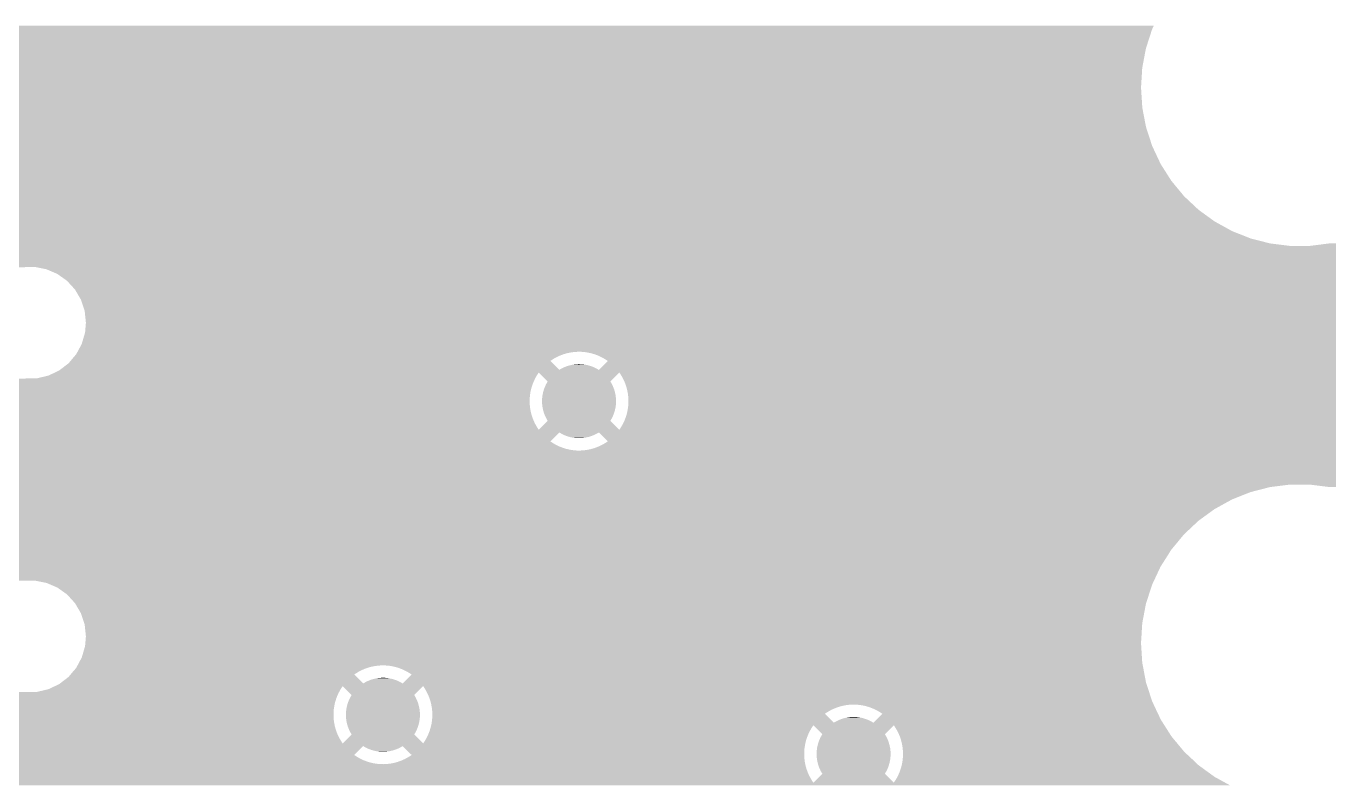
# Model space of a CAD drawing. Extents: x 295 to 953, y 10 to 290.
# Drawn here: x 542.08 to 569.5, y 185.64 to 201.6 of the extents above; entities that cross this region are included whole.
import ezdxf

# ---------------------------------------------------------------- set-up
doc = ezdxf.new("R2010")
doc.units = 0
doc.header["$LTSCALE"] = 5
doc.header["$MEASUREMENT"] = 0
doc.layers.add('GND1', color=7, linetype='CONTINUOUS')

msp = doc.modelspace()

# ---------------------------------------------------------------- linework, layer by layer
at = {"layer": 'GND1'}
for points in [[(531.066, 201.53), (531.082, 201.594), (565.778, 201.53), (565.808, 201.594)], [(531.082, 201.594), (531.083, 201.609), (565.808, 201.594), (565.815, 201.609)], [(530.999, 201.267), (531.066, 201.53), (565.693, 201.267), (565.778, 201.53)], [(530.867, 200.956), (530.941, 201.13), (565.616, 200.956), (565.649, 201.13)], [(530.941, 201.13), (530.999, 201.267), (565.649, 201.13), (565.693, 201.267)], [(530.717, 200.717), (530.867, 200.956), (565.571, 200.717), (565.616, 200.956)], [(530.466, 200.416), (530.688, 200.671), (565.553, 200.416), (565.569, 200.671)], [(530.688, 200.671), (530.717, 200.717), (565.569, 200.671), (565.571, 200.717)], [(529.918, 200.025), (530.207, 200.199), (565.564, 200.025), (565.553, 200.199)], [(530.207, 200.199), (530.335, 200.306), (565.553, 200.199), (565.546, 200.306)], [(530.335, 200.306), (530.466, 200.416), (565.546, 200.306), (565.553, 200.416)], [(529.556, 199.887), (529.605, 199.899), (565.572, 199.887), (565.572, 199.899)], [(529.605, 199.899), (529.918, 200.025), (565.572, 199.899), (565.564, 200.025)], [(524.78, 199.475), (524.78, 199.798), (565.651, 199.475), (565.589, 199.798)], [(528.94, 199.798), (529.276, 199.822), (565.589, 199.798), (565.585, 199.822)], [(529.276, 199.822), (529.556, 199.887), (565.585, 199.822), (565.572, 199.887)], [(524.78, 199.075), (524.78, 199.475), (565.781, 199.075), (565.651, 199.475)], [(524.78, 198.695), (524.78, 199.075), (565.96, 198.695), (565.781, 199.075)], [(524.78, 198.341), (524.78, 198.695), (566.185, 198.341), (565.96, 198.695)], [(524.78, 198.017), (524.78, 198.341), (566.453, 198.017), (566.185, 198.341)], [(524.78, 197.73), (524.78, 198.017), (566.759, 197.73), (566.453, 198.017)], [(524.78, 197.618), (524.78, 197.73), (566.913, 197.618), (566.759, 197.73)], [(529.303, 197.59), (528.967, 197.618), (566.953, 197.59), (566.913, 197.618)], [(529.631, 197.509), (529.303, 197.59), (567.064, 197.509), (566.953, 197.59)], [(529.693, 197.484), (529.631, 197.509), (567.099, 197.484), (567.064, 197.509)], [(529.942, 197.379), (529.693, 197.484), (567.29, 197.379), (567.099, 197.484)], [(530.099, 197.281), (529.942, 197.379), (567.467, 197.281), (567.29, 197.379)], [(530.229, 197.201), (530.099, 197.281), (567.671, 197.201), (567.467, 197.281)], [(530.315, 197.127), (530.229, 197.201), (567.858, 197.127), (567.671, 197.201)], [(530.436, 197.023), (530.315, 197.127), (568.265, 197.023), (567.858, 197.127)], [(530.485, 196.981), (530.436, 197.023), (568.601, 196.981), (568.265, 197.023)], [(530.494, 196.971), (530.485, 196.981), (568.682, 196.971), (568.601, 196.981)], [(530.601, 196.844), (530.494, 196.971), (604.646, 196.844), (604.687, 196.971)], [(568.682, 196.971), (569.102, 196.972), (604.687, 196.971), (604.687, 196.972)], [(569.102, 196.972), (569.518, 197.025), (604.687, 196.972), (604.704, 197.025)], [(530.704, 196.724), (530.601, 196.844), (604.623, 196.724), (604.646, 196.844)], [(530.823, 196.528), (530.704, 196.724), (604.586, 196.528), (604.623, 196.724)], [(530.826, 196.523), (530.823, 196.528), (542.016, 196.523), (542.265, 196.528)], [(542.51, 196.479), (542.265, 196.528), (604.577, 196.479), (604.586, 196.528)], [(542.621, 196.432), (542.51, 196.479), (604.568, 196.432), (604.577, 196.479)], [(542.739, 196.381), (542.621, 196.432), (604.565, 196.381), (604.568, 196.432)], [(542.942, 196.237), (542.739, 196.381), (604.556, 196.237), (604.565, 196.381)], [(543.11, 196.053), (542.942, 196.237), (604.545, 196.053), (604.556, 196.237)], [(543.129, 196.02), (543.11, 196.053), (604.543, 196.02), (604.545, 196.053)], [(543.236, 195.838), (543.129, 196.02), (604.554, 195.838), (604.543, 196.02)], [(543.314, 195.601), (543.236, 195.838), (604.569, 195.601), (604.554, 195.838)], [(543.34, 195.353), (543.314, 195.601), (604.616, 195.353), (604.569, 195.601)], [(543.326, 195.189), (543.34, 195.353), (604.648, 195.189), (604.616, 195.353)], [(543.252, 194.907), (543.322, 195.146), (604.739, 194.907), (604.662, 195.146)], [(543.322, 195.146), (543.326, 195.189), (604.662, 195.146), (604.648, 195.189)], [(543.134, 194.688), (543.137, 194.694), (553.387, 194.688), (553.404, 194.694)], [(543.137, 194.694), (543.148, 194.714), (553.404, 194.694), (553.475, 194.714)], [(543.148, 194.714), (543.156, 194.728), (553.475, 194.714), (553.548, 194.728)], [(543.156, 194.728), (543.161, 194.738), (553.548, 194.728), (553.622, 194.738)], [(543.161, 194.738), (543.164, 194.742), (553.622, 194.738), (553.696, 194.742)], [(543.164, 194.742), (543.189, 194.789), (604.8, 194.742), (604.778, 194.789)], [(543.189, 194.789), (543.252, 194.907), (604.778, 194.789), (604.739, 194.907)], [(553.77, 194.741), (553.696, 194.742), (604.8, 194.741), (604.8, 194.742)], [(553.843, 194.735), (553.77, 194.741), (604.803, 194.735), (604.8, 194.741)], [(553.917, 194.723), (553.843, 194.735), (604.809, 194.723), (604.803, 194.735)], [(553.989, 194.707), (553.917, 194.723), (604.817, 194.707), (604.809, 194.723)], [(554.06, 194.685), (553.989, 194.707), (604.827, 194.685), (604.817, 194.707)], [(542.794, 194.361), (542.973, 194.498), (553.302, 194.361), (553.165, 194.498)], [(542.973, 194.498), (543.016, 194.549), (553.165, 194.498), (553.114, 194.549)], [(543.016, 194.549), (543.03, 194.565), (553.114, 194.549), (553.138, 194.565)], [(543.03, 194.565), (543.063, 194.605), (553.138, 194.565), (553.201, 194.605)], [(543.063, 194.605), (543.093, 194.639), (553.201, 194.605), (553.266, 194.639)], [(543.093, 194.639), (543.118, 194.669), (553.266, 194.639), (553.334, 194.669)], [(543.118, 194.669), (543.134, 194.688), (553.334, 194.669), (553.387, 194.688)], [(553.397, 194.412), (553.417, 194.421), (554.038, 194.412), (554.021, 194.421)], [(553.417, 194.421), (553.457, 194.436), (554.021, 194.421), (553.978, 194.436)], [(553.457, 194.436), (553.478, 194.443), (553.978, 194.436), (553.961, 194.443)], [(553.478, 194.443), (553.518, 194.455), (553.961, 194.443), (553.917, 194.455)], [(553.518, 194.455), (553.54, 194.46), (553.917, 194.455), (553.899, 194.46)], [(553.54, 194.46), (553.58, 194.469), (553.899, 194.46), (553.853, 194.469)], [(553.58, 194.469), (553.605, 194.473), (553.853, 194.469), (553.836, 194.473)], [(553.605, 194.473), (553.644, 194.478), (553.836, 194.473), (553.787, 194.478)], [(553.644, 194.478), (553.675, 194.48), (553.787, 194.478), (553.772, 194.48)], [(553.675, 194.48), (553.708, 194.482), (553.772, 194.48), (553.708, 194.482)], [(554.129, 194.658), (554.06, 194.685), (604.84, 194.658), (604.827, 194.685)], [(554.196, 194.626), (554.129, 194.658), (604.854, 194.626), (604.84, 194.658)], [(554.182, 194.409), (554.322, 194.549), (604.957, 194.409), (604.891, 194.549)], [(554.26, 194.59), (554.196, 194.626), (604.872, 194.59), (604.854, 194.626)], [(554.322, 194.549), (554.26, 194.59), (604.891, 194.549), (604.872, 194.59)], [(530.636, 194.113), (530.688, 194.172), (552.763, 194.113), (552.791, 194.172)], [(530.688, 194.172), (530.692, 194.179), (552.791, 194.172), (552.794, 194.179)], [(542.057, 194.179), (542.103, 194.18), (552.794, 194.179), (552.794, 194.18)], [(542.103, 194.18), (542.307, 194.183), (552.794, 194.18), (552.796, 194.183)], [(542.307, 194.183), (542.549, 194.24), (552.796, 194.183), (552.828, 194.24)], [(542.549, 194.24), (542.558, 194.244), (552.828, 194.24), (552.831, 194.244)], [(542.558, 194.244), (542.689, 194.306), (552.831, 194.244), (552.871, 194.306)], [(542.689, 194.306), (542.775, 194.347), (605.022, 194.306), (604.996, 194.347)], [(542.775, 194.347), (542.794, 194.361), (604.996, 194.347), (604.987, 194.361)], [(553.059, 194.118), (552.871, 194.306), (554.377, 194.118), (554.565, 194.306)], [(553.302, 194.361), (553.34, 194.383), (554.134, 194.361), (554.096, 194.383)], [(553.34, 194.383), (553.359, 194.393), (554.096, 194.383), (554.079, 194.393)], [(553.359, 194.393), (553.397, 194.412), (554.079, 194.393), (554.038, 194.412)], [(554.134, 194.361), (554.182, 194.409), (604.987, 194.361), (604.957, 194.409)], [(554.594, 194.264), (554.565, 194.306), (605.049, 194.264), (605.022, 194.306)], [(554.632, 194.2), (554.594, 194.264), (605.09, 194.2), (605.049, 194.264)], [(554.665, 194.134), (554.632, 194.2), (605.132, 194.134), (605.09, 194.2)], [(530.358, 193.828), (530.446, 193.901), (552.686, 193.828), (552.697, 193.901)], [(530.446, 193.901), (530.466, 193.918), (552.697, 193.901), (552.701, 193.918)], [(530.466, 193.918), (530.514, 193.973), (552.701, 193.918), (552.714, 193.973)], [(530.514, 193.973), (530.576, 194.044), (552.714, 193.973), (552.736, 194.044)], [(530.576, 194.044), (530.636, 194.113), (552.736, 194.044), (552.763, 194.113)], [(552.95, 193.83), (552.96, 193.883), (554.487, 193.83), (554.476, 193.883)], [(552.96, 193.883), (552.963, 193.893), (554.476, 193.883), (554.474, 193.893)], [(552.963, 193.893), (552.978, 193.945), (554.474, 193.893), (554.459, 193.945)], [(552.978, 193.945), (552.981, 193.954), (554.459, 193.945), (554.456, 193.954)], [(552.981, 193.954), (553, 194.005), (554.456, 193.954), (554.436, 194.005)], [(553, 194.005), (553.005, 194.014), (554.436, 194.005), (554.432, 194.014)], [(553.005, 194.014), (553.027, 194.063), (554.432, 194.014), (554.409, 194.063)], [(553.027, 194.063), (553.033, 194.072), (554.409, 194.063), (554.404, 194.072)], [(553.033, 194.072), (553.059, 194.118), (554.404, 194.072), (554.377, 194.118)], [(554.693, 194.065), (554.665, 194.134), (605.175, 194.065), (605.132, 194.134)], [(554.696, 194.055), (554.693, 194.065), (605.182, 194.055), (605.175, 194.065)], [(554.716, 193.995), (554.696, 194.055), (605.232, 193.995), (605.182, 194.055)], [(554.735, 193.923), (554.716, 193.995), (605.291, 193.923), (605.232, 193.995)], [(554.748, 193.85), (554.735, 193.923), (605.351, 193.85), (605.291, 193.923)], [(529.927, 193.532), (530.049, 193.606), (552.692, 193.532), (552.683, 193.606)], [(530.049, 193.606), (530.172, 193.68), (552.683, 193.606), (552.678, 193.68)], [(530.172, 193.68), (530.207, 193.701), (552.678, 193.68), (552.679, 193.701)], [(530.207, 193.701), (530.27, 193.754), (552.679, 193.701), (552.679, 193.754)], [(530.27, 193.754), (530.358, 193.828), (552.679, 193.754), (552.686, 193.828)], [(552.939, 193.702), (552.941, 193.756), (554.498, 193.702), (554.495, 193.756)], [(552.941, 193.648), (552.939, 193.702), (554.496, 193.648), (554.498, 193.702)], [(552.941, 193.756), (552.942, 193.766), (554.495, 193.756), (554.495, 193.766)], [(552.942, 193.638), (552.941, 193.648), (554.495, 193.638), (554.496, 193.648)], [(552.942, 193.766), (552.948, 193.82), (554.495, 193.766), (554.488, 193.82)], [(552.948, 193.585), (552.942, 193.638), (554.489, 193.585), (554.495, 193.638)], [(552.948, 193.82), (552.95, 193.83), (554.488, 193.82), (554.487, 193.83)], [(554.756, 193.776), (554.748, 193.85), (605.412, 193.776), (605.351, 193.85)], [(554.751, 193.577), (554.757, 193.651), (605.614, 193.577), (605.535, 193.651)], [(554.757, 193.731), (554.756, 193.776), (605.45, 193.731), (605.412, 193.776)], [(554.758, 193.702), (554.757, 193.731), (605.481, 193.702), (605.45, 193.731)], [(554.757, 193.651), (554.758, 193.702), (605.535, 193.651), (605.481, 193.702)], [(528.94, 193.3), (529.199, 193.318), (552.76, 193.3), (552.752, 193.318)], [(529.199, 193.318), (529.276, 193.324), (552.752, 193.318), (552.75, 193.324)], [(529.276, 193.324), (529.553, 193.388), (552.75, 193.324), (552.727, 193.388)], [(529.553, 193.388), (529.605, 193.4), (552.727, 193.388), (552.723, 193.4)], [(529.605, 193.4), (529.751, 193.459), (552.723, 193.4), (552.707, 193.459)], [(529.751, 193.459), (529.918, 193.527), (552.707, 193.459), (552.693, 193.527)], [(529.918, 193.527), (529.927, 193.532), (552.693, 193.527), (552.692, 193.532)], [(552.95, 193.575), (552.948, 193.585), (554.487, 193.575), (554.489, 193.585)], [(552.961, 193.522), (552.95, 193.575), (554.476, 193.522), (554.487, 193.575)], [(552.963, 193.512), (552.961, 193.522), (554.474, 193.512), (554.476, 193.522)], [(552.978, 193.46), (552.963, 193.512), (554.459, 193.46), (554.474, 193.512)], [(552.981, 193.45), (552.978, 193.46), (554.455, 193.45), (554.459, 193.46)], [(553, 193.4), (552.981, 193.45), (554.436, 193.4), (554.455, 193.45)], [(553.004, 193.39), (553, 193.4), (554.432, 193.39), (554.436, 193.4)], [(553.028, 193.342), (553.004, 193.39), (554.409, 193.342), (554.432, 193.39)], [(553.032, 193.333), (553.028, 193.342), (554.404, 193.333), (554.409, 193.342)], [(553.059, 193.286), (553.032, 193.333), (554.377, 193.286), (554.404, 193.333)], [(554.674, 193.292), (554.701, 193.361), (605.966, 193.292), (605.871, 193.361)], [(554.701, 193.361), (554.723, 193.432), (605.871, 193.361), (605.773, 193.432)], [(554.723, 193.432), (554.725, 193.444), (605.773, 193.432), (605.756, 193.444)], [(554.725, 193.444), (554.739, 193.504), (605.756, 193.444), (605.692, 193.504)], [(554.739, 193.504), (554.751, 193.577), (605.692, 193.504), (605.614, 193.577)], [(524.78, 193.25), (524.78, 193.3), (552.781, 193.25), (552.76, 193.3)], [(524.78, 193.185), (524.78, 193.25), (552.816, 193.185), (552.781, 193.25)], [(524.78, 193.122), (524.78, 193.185), (552.855, 193.122), (552.816, 193.185)], [(524.78, 193.098), (524.78, 193.122), (552.871, 193.098), (552.855, 193.122)], [(524.78, 193.043), (524.78, 193.098), (606.377, 193.043), (606.277, 193.098)], [(524.78, 192.855), (524.78, 193.043), (553.114, 192.855), (553.302, 193.043)], [(552.871, 193.098), (553.059, 193.286), (554.565, 193.098), (554.377, 193.286)], [(553.341, 193.021), (553.302, 193.043), (554.097, 193.021), (554.134, 193.043)], [(554.182, 192.996), (554.134, 193.043), (606.464, 192.996), (606.377, 193.043)], [(554.565, 193.098), (554.606, 193.16), (606.277, 193.098), (606.164, 193.16)], [(554.606, 193.16), (554.627, 193.198), (606.164, 193.16), (606.096, 193.198)], [(554.627, 193.198), (554.642, 193.225), (606.096, 193.198), (606.058, 193.225)], [(554.642, 193.225), (554.674, 193.292), (606.058, 193.225), (605.966, 193.292)], [(524.78, 192.815), (524.78, 192.855), (553.176, 192.815), (553.114, 192.855)], [(524.78, 192.778), (524.78, 192.815), (553.241, 192.778), (553.176, 192.815)], [(524.78, 192.747), (524.78, 192.778), (553.308, 192.747), (553.241, 192.778)], [(553.358, 193.011), (553.341, 193.021), (554.077, 193.011), (554.097, 193.021)], [(553.398, 192.992), (553.358, 193.011), (554.04, 192.992), (554.077, 193.011)], [(553.416, 192.984), (553.398, 192.992), (554.019, 192.984), (554.04, 192.992)], [(553.458, 192.968), (553.416, 192.984), (553.98, 192.968), (554.019, 192.984)], [(553.476, 192.962), (553.458, 192.968), (553.959, 192.962), (553.98, 192.968)], [(553.52, 192.949), (553.476, 192.962), (553.919, 192.949), (553.959, 192.962)], [(553.538, 192.944), (553.52, 192.949), (553.896, 192.944), (553.919, 192.949)], [(553.583, 192.935), (553.538, 192.944), (553.856, 192.935), (553.896, 192.944)], [(553.601, 192.932), (553.583, 192.935), (553.832, 192.932), (553.856, 192.935)], [(553.649, 192.927), (553.601, 192.932), (553.793, 192.927), (553.832, 192.932)], [(553.664, 192.925), (553.649, 192.927), (553.762, 192.925), (553.793, 192.927)], [(553.729, 192.923), (553.664, 192.925), (553.729, 192.923), (553.762, 192.925)], [(554.17, 192.766), (554.236, 192.8), (607.151, 192.766), (607.016, 192.8)], [(554.322, 192.856), (554.182, 192.996), (606.818, 192.856), (606.464, 192.996)], [(554.236, 192.8), (554.299, 192.839), (607.016, 192.8), (606.863, 192.839)], [(554.299, 192.839), (554.302, 192.841), (606.863, 192.839), (606.855, 192.841)], [(554.302, 192.841), (554.322, 192.856), (606.855, 192.841), (606.818, 192.856)], [(524.78, 192.72), (524.78, 192.747), (553.377, 192.72), (553.308, 192.747)], [(524.78, 192.698), (524.78, 192.72), (553.448, 192.698), (553.377, 192.72)], [(524.78, 192.681), (524.78, 192.698), (553.52, 192.681), (553.448, 192.698)], [(524.78, 192.67), (524.78, 192.681), (553.593, 192.67), (553.52, 192.681)], [(524.78, 192.663), (524.78, 192.67), (553.667, 192.663), (553.593, 192.67)], [(524.78, 192.662), (524.78, 192.663), (553.741, 192.662), (553.667, 192.663)], [(524.78, 192.629), (524.78, 192.662), (661.532, 192.629), (661.528, 192.662)], [(524.78, 192.392), (524.78, 192.629), (661.61, 192.392), (661.532, 192.629)], [(553.741, 192.662), (553.759, 192.663), (628.862, 192.662), (628.787, 192.663)], [(553.759, 192.663), (553.815, 192.667), (628.787, 192.663), (628.749, 192.667)], [(553.815, 192.667), (553.839, 192.67), (628.749, 192.667), (628.714, 192.67)], [(553.839, 192.67), (553.889, 192.676), (628.714, 192.67), (628.673, 192.676)], [(553.889, 192.676), (553.914, 192.681), (628.673, 192.676), (628.64, 192.681)], [(553.914, 192.681), (553.932, 192.685), (628.64, 192.681), (628.624, 192.685)], [(553.932, 192.685), (553.961, 192.691), (607.678, 192.685), (607.631, 192.691)], [(553.961, 192.691), (554.033, 192.711), (607.631, 192.691), (607.473, 192.711)], [(554.033, 192.711), (554.102, 192.736), (607.473, 192.711), (607.274, 192.736)], [(554.102, 192.736), (554.106, 192.737), (607.274, 192.736), (607.262, 192.737)], [(554.106, 192.737), (554.17, 192.766), (607.262, 192.737), (607.151, 192.766)], [(524.78, 192.177), (524.78, 192.392), (661.736, 192.177), (661.61, 192.392)], [(524.78, 191.993), (524.78, 192.177), (661.904, 191.993), (661.736, 192.177)], [(524.78, 191.946), (524.78, 191.993), (661.971, 191.946), (661.904, 191.993)], [(524.78, 191.945), (524.78, 191.946), (568.674, 191.945), (569.094, 191.946)], [(524.78, 191.892), (524.78, 191.945), (568.257, 191.892), (568.674, 191.945)], [(524.78, 191.787), (524.78, 191.892), (567.85, 191.787), (568.257, 191.892)], [(524.78, 191.632), (524.78, 191.787), (567.46, 191.632), (567.85, 191.787)], [(569.51, 191.894), (569.094, 191.946), (662.044, 191.894), (661.971, 191.946)], [(524.78, 191.429), (524.78, 191.632), (567.093, 191.429), (567.46, 191.632)], [(524.78, 191.182), (524.78, 191.429), (566.753, 191.182), (567.093, 191.429)], [(524.78, 191.12), (524.78, 191.182), (566.688, 191.12), (566.753, 191.182)], [(529.303, 191.092), (528.967, 191.12), (566.658, 191.092), (566.688, 191.12)], [(529.631, 191.011), (529.303, 191.092), (566.572, 191.011), (566.658, 191.092)], [(529.911, 190.894), (529.631, 191.011), (566.448, 190.894), (566.572, 191.011)], [(529.942, 190.88), (529.911, 190.894), (566.437, 190.88), (566.448, 190.894)], [(530.229, 190.703), (529.942, 190.88), (566.29, 190.703), (566.437, 190.88)], [(530.384, 190.57), (530.229, 190.703), (566.18, 190.57), (566.29, 190.703)], [(530.485, 190.483), (530.384, 190.57), (566.126, 190.483), (566.18, 190.57)], [(530.704, 190.226), (530.485, 190.483), (565.963, 190.226), (566.126, 190.483)], [(530.71, 190.215), (530.704, 190.226), (565.956, 190.215), (565.963, 190.226)], [(530.879, 189.937), (530.71, 190.215), (565.826, 189.937), (565.956, 190.215)], [(530.885, 189.924), (530.879, 189.937), (565.82, 189.924), (565.826, 189.937)], [(530.887, 189.919), (530.885, 189.924), (542.016, 189.919), (542.265, 189.924)], [(542.51, 189.875), (542.265, 189.924), (565.797, 189.875), (565.82, 189.924)], [(542.606, 189.834), (542.51, 189.875), (565.778, 189.834), (565.797, 189.875)], [(542.739, 189.777), (542.606, 189.834), (565.76, 189.777), (565.778, 189.834)], [(542.942, 189.633), (542.739, 189.777), (565.713, 189.633), (565.76, 189.777)], [(543.11, 189.449), (542.942, 189.633), (565.654, 189.449), (565.713, 189.633)], [(543.118, 189.435), (543.11, 189.449), (565.649, 189.435), (565.654, 189.449)], [(543.236, 189.234), (543.118, 189.435), (565.611, 189.234), (565.649, 189.435)], [(543.306, 189.022), (543.236, 189.234), (565.571, 189.022), (565.611, 189.234)], [(543.314, 188.997), (543.306, 189.022), (565.57, 188.997), (565.571, 189.022)], [(543.34, 188.749), (543.314, 188.997), (565.555, 188.749), (565.57, 188.997)], [(543.328, 188.611), (543.34, 188.749), (565.546, 188.611), (565.555, 188.749)], [(543.252, 188.303), (543.322, 188.542), (565.565, 188.303), (565.55, 188.542)], [(543.322, 188.542), (543.328, 188.611), (565.55, 188.542), (565.546, 188.611)], [(543.137, 188.09), (543.148, 188.11), (549.276, 188.09), (549.348, 188.11)], [(543.148, 188.11), (543.156, 188.124), (549.348, 188.11), (549.421, 188.124)], [(543.156, 188.124), (543.161, 188.134), (549.421, 188.124), (549.494, 188.134)], [(543.161, 188.134), (543.164, 188.138), (549.494, 188.134), (549.568, 188.138)], [(543.164, 188.138), (543.192, 188.191), (565.583, 188.138), (565.572, 188.191)], [(543.192, 188.191), (543.252, 188.303), (565.572, 188.191), (565.565, 188.303)], [(549.642, 188.137), (549.568, 188.138), (565.583, 188.137), (565.583, 188.138)], [(549.716, 188.131), (549.642, 188.137), (565.584, 188.131), (565.583, 188.137)], [(549.789, 188.119), (549.716, 188.131), (565.586, 188.119), (565.584, 188.131)], [(549.861, 188.103), (549.789, 188.119), (565.589, 188.103), (565.586, 188.119)], [(542.794, 187.757), (542.973, 187.894), (549.175, 187.757), (549.038, 187.894)], [(542.973, 187.894), (543.016, 187.945), (549.038, 187.894), (548.987, 187.945)], [(543.016, 187.945), (543.03, 187.961), (548.987, 187.945), (549.01, 187.961)], [(543.03, 187.961), (543.063, 188.001), (549.01, 187.961), (549.073, 188.001)], [(543.063, 188.001), (543.093, 188.035), (549.073, 188.001), (549.139, 188.035)], [(543.093, 188.035), (543.118, 188.065), (549.139, 188.035), (549.207, 188.065)], [(543.118, 188.065), (543.134, 188.084), (549.207, 188.065), (549.259, 188.084)], [(543.134, 188.084), (543.137, 188.09), (549.259, 188.084), (549.276, 188.09)], [(549.329, 187.832), (549.35, 187.839), (549.851, 187.832), (549.833, 187.839)], [(549.35, 187.839), (549.39, 187.851), (549.833, 187.839), (549.789, 187.851)], [(549.39, 187.851), (549.413, 187.856), (549.789, 187.851), (549.771, 187.856)], [(549.413, 187.856), (549.453, 187.865), (549.771, 187.856), (549.726, 187.865)], [(549.453, 187.865), (549.477, 187.869), (549.726, 187.865), (549.708, 187.869)], [(549.477, 187.869), (549.516, 187.874), (549.708, 187.869), (549.66, 187.874)], [(549.516, 187.874), (549.548, 187.876), (549.66, 187.874), (549.645, 187.876)], [(549.548, 187.876), (549.58, 187.878), (549.645, 187.876), (549.58, 187.878)], [(549.932, 188.081), (549.861, 188.103), (565.594, 188.081), (565.589, 188.103)], [(550.001, 188.054), (549.932, 188.081), (565.599, 188.054), (565.594, 188.081)], [(550.068, 188.022), (550.001, 188.054), (565.605, 188.022), (565.599, 188.054)], [(550.029, 187.779), (550.195, 187.945), (565.651, 187.779), (565.619, 187.945)], [(550.133, 187.986), (550.068, 188.022), (565.612, 187.986), (565.605, 188.022)], [(550.195, 187.945), (550.133, 187.986), (565.619, 187.945), (565.612, 187.986)], [(530.544, 187.509), (530.602, 187.575), (548.635, 187.509), (548.666, 187.575)], [(542.057, 187.575), (542.103, 187.576), (548.666, 187.575), (548.667, 187.576)], [(542.103, 187.576), (542.307, 187.579), (548.667, 187.576), (548.669, 187.579)], [(542.307, 187.579), (542.549, 187.636), (548.669, 187.579), (548.701, 187.636)], [(542.549, 187.636), (542.558, 187.64), (548.701, 187.636), (548.703, 187.64)], [(542.558, 187.64), (542.689, 187.702), (548.703, 187.64), (548.744, 187.702)], [(542.689, 187.702), (542.775, 187.743), (565.676, 187.702), (565.663, 187.743)], [(542.775, 187.743), (542.794, 187.757), (565.663, 187.743), (565.658, 187.757)], [(548.932, 187.514), (548.744, 187.702), (550.25, 187.514), (550.438, 187.702)], [(549.175, 187.757), (549.212, 187.779), (550.007, 187.757), (549.968, 187.779)], [(549.212, 187.779), (549.232, 187.789), (549.968, 187.779), (549.951, 187.789)], [(549.232, 187.789), (549.27, 187.808), (549.951, 187.789), (549.911, 187.808)], [(549.27, 187.808), (549.29, 187.817), (549.911, 187.808), (549.893, 187.817)], [(549.29, 187.817), (549.329, 187.832), (549.893, 187.817), (549.851, 187.832)], [(550.007, 187.757), (550.029, 187.779), (565.658, 187.757), (565.651, 187.779)], [(550.466, 187.66), (550.438, 187.702), (565.69, 187.66), (565.676, 187.702)], [(550.504, 187.596), (550.466, 187.66), (565.711, 187.596), (565.69, 187.66)], [(550.537, 187.53), (550.504, 187.596), (565.732, 187.53), (565.711, 187.596)], [(530.232, 187.224), (530.32, 187.297), (548.558, 187.224), (548.57, 187.297)], [(530.32, 187.297), (530.406, 187.369), (548.57, 187.297), (548.586, 187.369)], [(530.406, 187.369), (530.466, 187.419), (548.586, 187.369), (548.602, 187.419)], [(530.466, 187.419), (530.484, 187.44), (548.602, 187.419), (548.608, 187.44)], [(530.484, 187.44), (530.544, 187.509), (548.608, 187.44), (548.635, 187.509)], [(548.833, 187.279), (548.836, 187.289), (550.348, 187.279), (550.346, 187.289)], [(548.836, 187.289), (548.85, 187.341), (550.346, 187.289), (550.331, 187.341)], [(548.85, 187.341), (548.854, 187.35), (550.331, 187.341), (550.328, 187.35)], [(548.854, 187.35), (548.873, 187.401), (550.328, 187.35), (550.309, 187.401)], [(548.873, 187.401), (548.877, 187.41), (550.309, 187.401), (550.305, 187.41)], [(548.877, 187.41), (548.9, 187.459), (550.305, 187.41), (550.281, 187.459)], [(548.9, 187.459), (548.905, 187.468), (550.281, 187.459), (550.277, 187.468)], [(548.905, 187.468), (548.932, 187.514), (550.277, 187.468), (550.25, 187.514)], [(550.566, 187.461), (550.537, 187.53), (565.755, 187.461), (565.732, 187.53)], [(550.589, 187.391), (550.566, 187.461), (565.777, 187.391), (565.755, 187.461)], [(550.592, 187.38), (550.589, 187.391), (565.781, 187.38), (565.777, 187.391)], [(550.607, 187.319), (550.592, 187.38), (565.81, 187.319), (565.781, 187.38)], [(550.608, 187.313), (550.607, 187.319), (565.813, 187.313), (565.81, 187.319)], [(550.609, 187.308), (550.608, 187.313), (559.4, 187.308), (559.474, 187.313)], [(550.611, 187.299), (550.609, 187.308), (559.327, 187.299), (559.4, 187.308)], [(550.613, 187.284), (550.611, 187.299), (559.254, 187.284), (559.327, 187.299)], [(559.548, 187.312), (559.474, 187.313), (565.813, 187.312), (565.813, 187.313)], [(559.622, 187.305), (559.548, 187.312), (565.816, 187.305), (565.813, 187.312)], [(559.695, 187.294), (559.622, 187.305), (565.821, 187.294), (565.816, 187.305)], [(559.767, 187.277), (559.695, 187.294), (565.829, 187.277), (565.821, 187.294)], [(529.851, 187.002), (529.918, 187.029), (548.555, 187.002), (548.554, 187.029)], [(529.918, 187.029), (529.996, 187.076), (548.554, 187.029), (548.551, 187.076)], [(529.996, 187.076), (530.119, 187.15), (548.551, 187.076), (548.552, 187.15)], [(530.119, 187.15), (530.207, 187.202), (548.552, 187.15), (548.556, 187.202)], [(530.207, 187.202), (530.232, 187.224), (548.556, 187.202), (548.558, 187.224)], [(548.812, 187.098), (548.813, 187.152), (550.37, 187.098), (550.368, 187.152)], [(548.814, 187.044), (548.812, 187.098), (550.368, 187.044), (550.37, 187.098)], [(548.813, 187.152), (548.815, 187.162), (550.368, 187.152), (550.367, 187.162)], [(548.814, 187.034), (548.814, 187.044), (550.367, 187.034), (550.368, 187.044)], [(548.821, 186.981), (548.814, 187.034), (550.361, 186.981), (550.367, 187.034)], [(548.815, 187.162), (548.82, 187.216), (550.367, 187.162), (550.361, 187.216)], [(548.82, 187.216), (548.822, 187.226), (550.361, 187.216), (550.36, 187.226)], [(548.822, 187.226), (548.833, 187.279), (550.36, 187.226), (550.348, 187.279)], [(550.617, 187.264), (550.613, 187.284), (559.182, 187.264), (559.254, 187.284)], [(550.62, 187.246), (550.617, 187.264), (559.131, 187.246), (559.182, 187.264)], [(550.621, 187.239), (550.62, 187.246), (559.113, 187.239), (559.131, 187.246)], [(550.624, 187.21), (550.621, 187.239), (559.045, 187.21), (559.113, 187.239)], [(550.623, 186.973), (550.63, 187.047), (559.039, 186.973), (558.965, 187.047)], [(550.628, 187.175), (550.624, 187.21), (558.979, 187.175), (559.045, 187.21)], [(550.628, 187.172), (550.628, 187.175), (558.975, 187.172), (558.979, 187.175)], [(550.63, 187.136), (550.628, 187.172), (558.916, 187.136), (558.975, 187.172)], [(550.63, 187.12), (550.63, 187.136), (558.893, 187.12), (558.916, 187.136)], [(550.631, 187.098), (550.63, 187.12), (558.914, 187.098), (558.893, 187.12)], [(550.63, 187.047), (550.631, 187.098), (558.965, 187.047), (558.914, 187.098)], [(559.235, 187.007), (559.256, 187.013), (559.757, 187.007), (559.739, 187.013)], [(559.256, 187.013), (559.296, 187.026), (559.739, 187.013), (559.695, 187.026)], [(559.296, 187.026), (559.319, 187.031), (559.695, 187.026), (559.677, 187.031)], [(559.319, 187.031), (559.359, 187.04), (559.677, 187.031), (559.632, 187.04)], [(559.359, 187.04), (559.383, 187.043), (559.632, 187.04), (559.614, 187.043)], [(559.383, 187.043), (559.422, 187.049), (559.614, 187.043), (559.566, 187.049)], [(559.422, 187.049), (559.454, 187.05), (559.566, 187.049), (559.551, 187.05)], [(559.454, 187.05), (559.486, 187.052), (559.551, 187.05), (559.486, 187.052)], [(559.838, 187.255), (559.767, 187.277), (565.84, 187.255), (565.829, 187.277)], [(559.907, 187.228), (559.838, 187.255), (565.852, 187.228), (565.84, 187.255)], [(559.974, 187.197), (559.907, 187.228), (565.867, 187.197), (565.852, 187.228)], [(560.039, 187.16), (559.974, 187.197), (565.884, 187.16), (565.867, 187.197)], [(559.981, 187), (560.101, 187.12), (565.96, 187), (565.904, 187.12)], [(560.101, 187.12), (560.039, 187.16), (565.904, 187.12), (565.884, 187.16)], [(524.78, 186.784), (524.78, 186.801), (548.599, 186.784), (548.595, 186.801)], [(524.78, 186.714), (524.78, 186.784), (548.624, 186.714), (548.599, 186.784)], [(528.94, 186.801), (529.276, 186.825), (548.595, 186.801), (548.588, 186.825)], [(529.276, 186.825), (529.405, 186.855), (548.588, 186.825), (548.579, 186.855)], [(529.405, 186.855), (529.605, 186.902), (548.579, 186.855), (548.57, 186.902)], [(529.605, 186.902), (529.67, 186.928), (548.57, 186.902), (548.565, 186.928)], [(529.67, 186.928), (529.851, 187.002), (548.565, 186.928), (548.555, 187.002)], [(548.822, 186.971), (548.821, 186.981), (550.359, 186.971), (550.361, 186.981)], [(548.833, 186.918), (548.822, 186.971), (550.349, 186.918), (550.359, 186.971)], [(548.835, 186.908), (548.833, 186.918), (550.346, 186.908), (550.349, 186.918)], [(548.851, 186.856), (548.835, 186.908), (550.331, 186.856), (550.346, 186.908)], [(548.853, 186.846), (548.851, 186.856), (550.328, 186.846), (550.331, 186.856)], [(548.873, 186.796), (548.853, 186.846), (550.309, 186.796), (550.328, 186.846)], [(548.877, 186.786), (548.873, 186.796), (550.305, 186.786), (550.309, 186.796)], [(548.9, 186.738), (548.877, 186.786), (550.282, 186.738), (550.305, 186.786)], [(548.905, 186.729), (548.9, 186.738), (550.276, 186.729), (550.282, 186.738)], [(550.546, 186.688), (550.571, 186.75), (558.543, 186.688), (558.573, 186.75)], [(550.571, 186.75), (550.573, 186.757), (558.573, 186.75), (558.576, 186.757)], [(550.573, 186.757), (550.591, 186.815), (558.576, 186.757), (558.609, 186.815)], [(550.591, 186.815), (550.595, 186.828), (558.609, 186.815), (558.618, 186.828)], [(550.595, 186.828), (550.606, 186.877), (558.618, 186.828), (558.65, 186.877)], [(550.606, 186.877), (550.612, 186.9), (566.038, 186.877), (566.023, 186.9)], [(550.612, 186.9), (550.617, 186.932), (566.023, 186.9), (566.003, 186.932)], [(550.617, 186.932), (550.623, 186.973), (559.081, 186.932), (559.039, 186.973)], [(558.838, 186.689), (558.65, 186.877), (560.156, 186.689), (560.344, 186.877)], [(559.081, 186.932), (559.118, 186.954), (559.913, 186.932), (559.874, 186.954)], [(559.118, 186.954), (559.138, 186.964), (559.874, 186.954), (559.857, 186.964)], [(559.138, 186.964), (559.176, 186.983), (559.857, 186.964), (559.817, 186.983)], [(559.176, 186.983), (559.196, 186.991), (559.817, 186.983), (559.799, 186.991)], [(559.196, 186.991), (559.235, 187.007), (559.799, 186.991), (559.757, 187.007)], [(559.913, 186.932), (559.981, 187), (566.003, 186.932), (565.96, 187)], [(560.372, 186.834), (560.344, 186.877), (566.065, 186.834), (566.038, 186.877)], [(560.41, 186.77), (560.372, 186.834), (566.106, 186.77), (566.065, 186.834)], [(560.443, 186.704), (560.41, 186.77), (566.148, 186.704), (566.106, 186.77)], [(524.78, 186.646), (524.78, 186.714), (548.654, 186.646), (548.624, 186.714)], [(524.78, 186.581), (524.78, 186.646), (548.689, 186.581), (548.654, 186.646)], [(524.78, 186.518), (524.78, 186.581), (548.728, 186.518), (548.689, 186.581)], [(524.78, 186.494), (524.78, 186.518), (548.744, 186.494), (548.728, 186.518)], [(524.78, 186.471), (524.78, 186.494), (558.476, 186.471), (558.481, 186.494)], [(524.78, 186.439), (524.78, 186.471), (558.471, 186.439), (558.476, 186.471)], [(548.744, 186.494), (548.932, 186.682), (550.438, 186.494), (550.25, 186.682)], [(548.932, 186.682), (548.905, 186.729), (550.25, 186.682), (550.276, 186.729)], [(550.438, 186.494), (550.47, 186.543), (558.481, 186.494), (558.492, 186.543)], [(550.47, 186.543), (550.478, 186.556), (558.492, 186.543), (558.496, 186.556)], [(550.478, 186.556), (550.511, 186.614), (558.496, 186.556), (558.514, 186.614)], [(550.511, 186.614), (550.515, 186.621), (558.514, 186.614), (558.517, 186.621)], [(550.515, 186.621), (550.544, 186.683), (558.517, 186.621), (558.541, 186.683)], [(550.544, 186.683), (550.546, 186.688), (558.541, 186.683), (558.543, 186.688)], [(558.739, 186.453), (558.742, 186.463), (560.254, 186.453), (560.252, 186.463)], [(558.742, 186.463), (558.756, 186.515), (560.252, 186.463), (560.237, 186.515)], [(558.756, 186.515), (558.76, 186.525), (560.237, 186.515), (560.234, 186.525)], [(558.76, 186.525), (558.779, 186.575), (560.234, 186.525), (560.215, 186.575)], [(558.779, 186.575), (558.783, 186.585), (560.215, 186.575), (560.211, 186.585)], [(558.783, 186.585), (558.806, 186.633), (560.211, 186.585), (560.187, 186.633)], [(558.806, 186.633), (558.811, 186.642), (560.187, 186.633), (560.183, 186.642)], [(558.811, 186.642), (558.838, 186.689), (560.183, 186.642), (560.156, 186.689)], [(560.468, 186.645), (560.443, 186.704), (566.185, 186.645), (566.148, 186.704)], [(560.472, 186.636), (560.468, 186.645), (566.193, 186.636), (566.185, 186.645)], [(560.495, 186.565), (560.472, 186.636), (566.251, 186.565), (566.193, 186.636)], [(560.513, 186.494), (560.495, 186.565), (566.311, 186.494), (566.251, 186.565)], [(560.526, 186.421), (560.513, 186.494), (566.371, 186.421), (566.311, 186.494)], [(524.78, 186.251), (524.78, 186.439), (548.987, 186.251), (549.175, 186.439)], [(524.78, 186.211), (524.78, 186.251), (549.049, 186.211), (548.987, 186.251)], [(524.78, 186.174), (524.78, 186.211), (549.113, 186.174), (549.049, 186.211)], [(549.213, 186.417), (549.175, 186.439), (549.969, 186.417), (550.007, 186.439)], [(549.23, 186.407), (549.213, 186.417), (549.95, 186.407), (549.969, 186.417)], [(549.271, 186.388), (549.23, 186.407), (549.912, 186.388), (549.95, 186.407)], [(549.288, 186.38), (549.271, 186.388), (549.892, 186.38), (549.912, 186.388)], [(549.331, 186.364), (549.288, 186.38), (549.853, 186.364), (549.892, 186.38)], [(549.348, 186.358), (549.331, 186.364), (549.831, 186.358), (549.853, 186.364)], [(549.392, 186.345), (549.348, 186.358), (549.791, 186.345), (549.831, 186.358)], [(549.41, 186.34), (549.392, 186.345), (549.769, 186.34), (549.791, 186.345)], [(549.456, 186.331), (549.41, 186.34), (549.729, 186.331), (549.769, 186.34)], [(549.473, 186.328), (549.456, 186.331), (549.704, 186.328), (549.729, 186.331)], [(549.522, 186.323), (549.473, 186.328), (549.665, 186.323), (549.704, 186.328)], [(549.537, 186.321), (549.522, 186.323), (549.634, 186.321), (549.665, 186.323)], [(549.601, 186.319), (549.537, 186.321), (549.601, 186.319), (549.634, 186.321)], [(550.048, 186.398), (550.007, 186.439), (558.464, 186.398), (558.471, 186.439)], [(550.122, 186.324), (550.048, 186.398), (558.458, 186.324), (558.464, 186.398)], [(550.07, 186.176), (550.108, 186.196), (558.461, 186.176), (558.46, 186.196)], [(550.108, 186.196), (550.171, 186.235), (558.46, 186.196), (558.458, 186.235)], [(550.195, 186.252), (550.122, 186.324), (558.457, 186.252), (558.458, 186.324)], [(550.171, 186.235), (550.192, 186.25), (558.458, 186.235), (558.457, 186.25)], [(550.192, 186.25), (550.195, 186.252), (558.457, 186.25), (558.457, 186.252)], [(558.718, 186.273), (558.719, 186.327), (560.276, 186.273), (560.274, 186.327)], [(558.72, 186.219), (558.718, 186.273), (560.274, 186.219), (560.276, 186.273)], [(558.719, 186.327), (558.721, 186.337), (560.274, 186.327), (560.273, 186.337)], [(558.72, 186.209), (558.72, 186.219), (560.273, 186.209), (560.274, 186.219)], [(558.727, 186.155), (558.72, 186.209), (560.267, 186.155), (560.273, 186.209)], [(558.721, 186.337), (558.726, 186.39), (560.273, 186.337), (560.267, 186.39)], [(558.726, 186.39), (558.728, 186.401), (560.267, 186.39), (560.266, 186.401)], [(558.728, 186.401), (558.739, 186.453), (560.266, 186.401), (560.254, 186.453)], [(560.534, 186.347), (560.526, 186.421), (566.432, 186.347), (566.371, 186.421)], [(560.529, 186.148), (560.536, 186.221), (566.639, 186.148), (566.56, 186.221)], [(560.535, 186.322), (560.534, 186.347), (566.453, 186.322), (566.432, 186.347)], [(560.537, 186.273), (560.535, 186.322), (566.505, 186.273), (566.453, 186.322)], [(560.536, 186.221), (560.537, 186.273), (566.56, 186.221), (566.505, 186.273)], [(524.78, 186.143), (524.78, 186.174), (549.18, 186.143), (549.113, 186.174)], [(524.78, 186.116), (524.78, 186.143), (549.249, 186.116), (549.18, 186.143)], [(524.78, 186.094), (524.78, 186.116), (549.32, 186.094), (549.249, 186.116)], [(524.78, 186.077), (524.78, 186.094), (549.392, 186.077), (549.32, 186.094)], [(524.78, 186.066), (524.78, 186.077), (549.466, 186.066), (549.392, 186.077)], [(524.78, 186.059), (524.78, 186.066), (549.539, 186.059), (549.466, 186.066)], [(524.78, 186.058), (524.78, 186.059), (549.614, 186.058), (549.539, 186.059)], [(524.78, 186.03), (524.78, 186.058), (558.485, 186.03), (558.48, 186.058)], [(524.78, 185.959), (524.78, 186.03), (558.505, 185.959), (558.485, 186.03)], [(524.78, 185.889), (524.78, 185.959), (558.53, 185.889), (558.505, 185.959)], [(549.614, 186.058), (549.688, 186.063), (558.48, 186.058), (558.479, 186.063)], [(549.688, 186.063), (549.761, 186.072), (558.479, 186.063), (558.477, 186.072)], [(549.761, 186.072), (549.834, 186.087), (558.477, 186.072), (558.474, 186.087)], [(549.834, 186.087), (549.89, 186.103), (558.474, 186.087), (558.471, 186.103)], [(549.89, 186.103), (549.905, 186.107), (558.471, 186.103), (558.47, 186.107)], [(549.905, 186.107), (549.975, 186.132), (558.47, 186.107), (558.467, 186.132)], [(549.975, 186.132), (550.043, 186.162), (558.467, 186.132), (558.463, 186.162)], [(550.043, 186.162), (550.07, 186.176), (558.463, 186.162), (558.461, 186.176)], [(558.728, 186.145), (558.727, 186.155), (560.265, 186.145), (560.267, 186.155)], [(558.739, 186.092), (558.728, 186.145), (560.255, 186.092), (560.265, 186.145)], [(558.741, 186.082), (558.739, 186.092), (560.252, 186.082), (560.255, 186.092)], [(558.757, 186.031), (558.741, 186.082), (560.237, 186.031), (560.252, 186.082)], [(558.759, 186.021), (558.757, 186.031), (560.234, 186.021), (560.237, 186.031)], [(558.779, 185.97), (558.759, 186.021), (560.215, 185.97), (560.234, 186.021)], [(558.783, 185.961), (558.779, 185.97), (560.211, 185.961), (560.215, 185.97)], [(558.806, 185.912), (558.783, 185.961), (560.188, 185.912), (560.211, 185.961)], [(560.452, 185.862), (560.479, 185.931), (566.997, 185.862), (566.901, 185.931)], [(560.479, 185.931), (560.501, 186.002), (566.901, 185.931), (566.804, 186.002)], [(560.501, 186.002), (560.509, 186.034), (566.804, 186.002), (566.759, 186.034)], [(560.509, 186.034), (560.518, 186.074), (566.759, 186.034), (566.717, 186.074)], [(560.518, 186.074), (560.529, 186.148), (566.717, 186.074), (566.639, 186.148)], [(524.78, 185.821), (524.78, 185.889), (558.56, 185.821), (558.53, 185.889)], [(524.78, 185.755), (524.78, 185.821), (558.595, 185.755), (558.56, 185.821)], [(524.78, 185.692), (524.78, 185.755), (558.634, 185.692), (558.595, 185.755)], [(524.78, 185.669), (524.78, 185.692), (558.65, 185.669), (558.634, 185.692)], [(524.78, 185.614), (524.78, 185.669), (567.416, 185.614), (567.316, 185.669)], [(558.65, 185.669), (558.838, 185.857), (560.344, 185.669), (560.156, 185.857)], [(558.811, 185.903), (558.806, 185.912), (560.182, 185.903), (560.188, 185.912)], [(558.838, 185.857), (558.811, 185.903), (560.156, 185.857), (560.182, 185.903)], [(560.344, 185.669), (560.384, 185.731), (567.316, 185.669), (567.203, 185.731)], [(560.384, 185.731), (560.417, 185.788), (567.203, 185.731), (567.099, 185.788)], [(560.417, 185.788), (560.421, 185.795), (567.099, 185.788), (567.089, 185.795)], [(560.421, 185.795), (560.452, 185.862), (567.089, 185.795), (566.997, 185.862)]]:
    msp.add_solid(points, dxfattribs=at)

doc.saveas('drawing.dxf')
